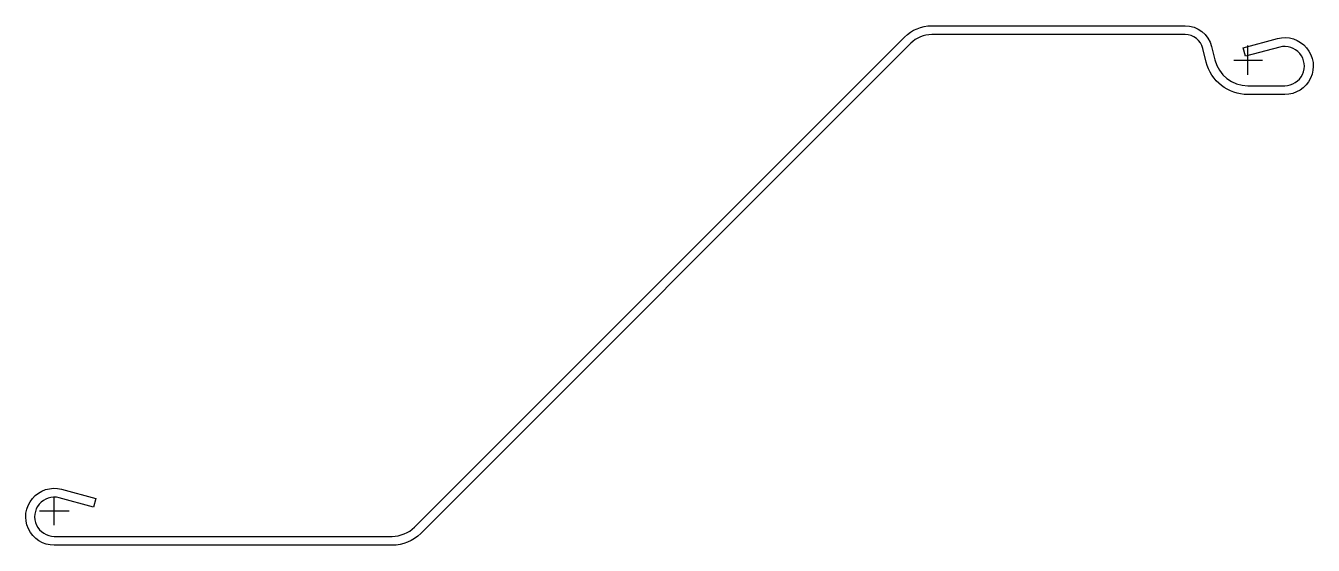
# Model space of a CAD drawing. Header units: millimetres. Extents: x -19 to 851, y -23 to 328.
import ezdxf

# ---------------------------------------------------------------- set-up
doc = ezdxf.new("R2010")
doc.units = ezdxf.units.MM
doc.header["$LTSCALE"] = 0.2

msp = doc.modelspace()

# ---------------------------------------------------------------- linework, layer by layer
at = {"flags": 128}
msp.add_lwpolyline([(579.16, 316.04), (247.87, -15.2, -0.198892), (228.43, -23.25), (0, -23.25, -1.140281), (4.98, 14.59), (28.16, 8.38), (26.61, 2.59), (3.43, 8.8, 1.140281), (0, -17.25), (228.43, -17.25, 0.198892), (243.63, -10.95), (574.92, 320.29, -0.198892), (593.3, 327.9), (764.56, 327.9, -0.344535), (782.47, 313.9), (784.73, 304.81, 0.344535), (807, 287.4), (832, 287.4, 1.140281), (828.57, 313.45), (805.39, 307.24), (803.84, 313.03), (827.02, 319.24, -1.140281), (832, 281.4), (807, 281.4, -0.344535), (778.9, 303.37), (776.65, 312.45, 0.344535), (764.56, 321.9), (593.3, 321.9, 0.198892)], format="xyb", close=True, dxfattribs=at)
at = {"layer": 'DEFPOINTS'}
for p, q in [((807, 294.65), (807, 314.65)), ((797.52, 304.65), (817, 304.65)), ((0, -9.63), (0, 9.63)), ((-10, 0), (10, 0))]:
    msp.add_line(p, q, dxfattribs=at)

doc.saveas('drawing.dxf')
